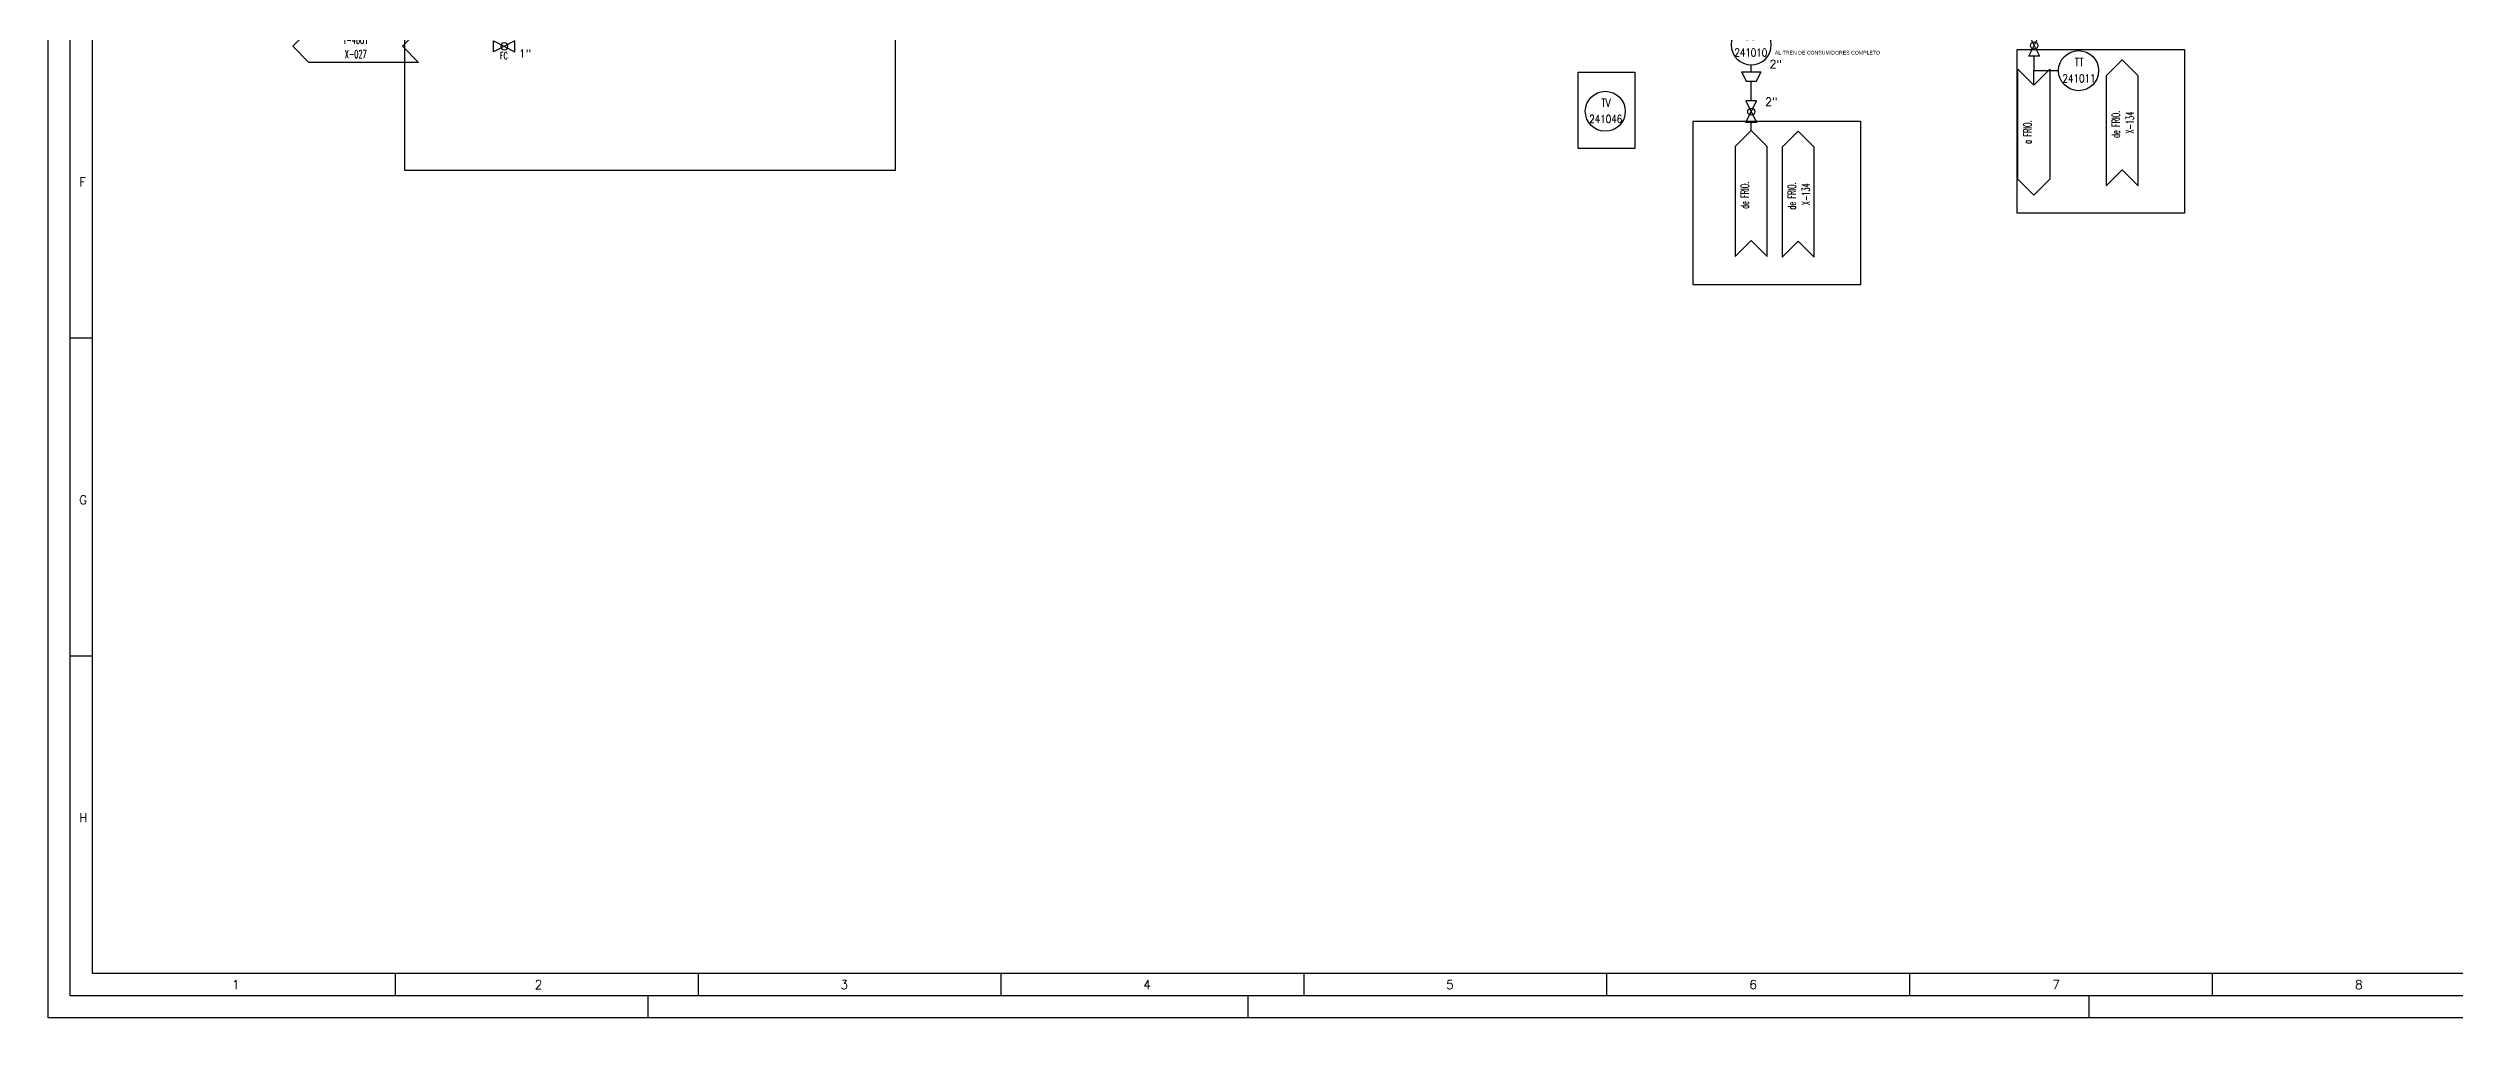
# Model space of a CAD drawing. Header units: millimetres. Extents: x -490 to -70, y 1868 to 2165.
# Drawn here: x -489.7 to -218.2, y 1868.3 to 1977.6 of the extents above; entities that cross this region are included whole.
import ezdxf
from ezdxf.enums import TextEntityAlignment as Align

# ---------------------------------------------------------------- set-up
doc = ezdxf.new("R2010")
doc.units = ezdxf.units.MM
for name, color, linetype in [('FORMATO', 7, 'Continuous'), ('INSTRUMENTOS', 1, 'Continuous'), ('TEX', 7, 'Continuous'), ('TEXTO-INSTRUMENTACION', 7, 'Continuous'), ('TEXTO-VALVULAS Y ACCESORIOS', 7, 'Continuous')]:
    doc.layers.add(name, color=color, linetype=linetype)
doc.styles.add('PY', font='ROMANS.shx')
doc.styles.add('PY1', font='ROMANS.shx', dxfattribs={"width": 0.8})
doc.styles.add('PY3', font='ROMANS.shx', dxfattribs={"width": 0.6})
doc.linetypes.add('SEÑAL_MECANICA2', pattern='A,4.411183,["o",PY,S=4.130212,R=360,X=0,Y=-1.374288],0.588817,-0.374158,["",PY,S=2,R=360,X=0,Y=-0.688262],-2.183682', length=7.55784)

# ---------------------------------------------------------------- blocks, each defined once
blk = doc.blocks.new('INSTRUMENTO MONTADO EN CAMPO')
at = {"layer": 'INSTRUMENTOS'}
blk.add_circle((0, 5), 5, dxfattribs=at)
at = {"layer": 'TEXTO-INSTRUMENTACION', "color": 7, "linetype": 'Continuous', "style": 'PY1', "width": 0.8, "flags": 4}
for tag, p in [('XXX', (0.16, 7.09)), ('YYY', (0.11, 3.09))]:
    blk.add_attdef(tag, text='', height=2, dxfattribs=at).set_placement(p, align=Align.MIDDLE_CENTER)
blk = doc.blocks.new('BANDERA DE FLUJO')
at = {"layer": 'TEX', "color": 1, "ltscale": 0.1, "flags": 128}
blk.add_lwpolyline([(-4, 4), (-31.46, 4), (-27.46, 0), (-31.46, -4), (-4, -4), (0, 0)], close=True, dxfattribs=at)
at = {"layer": 'TEX', "style": 'PY1', "width": 0.8}
for tag, p in [('ETIQUETA-LINEA-1', (-15.73, 0.61)), ('ETIQUETA-LINEA-2', (-15.73, -2.91))]:
    blk.add_attdef(tag, text='', height=2, dxfattribs=at).set_placement(p, align=Align.CENTER)
blk = doc.blocks.new('VALV GLOB-V')
at = {"layer": 'INSTRUMENTOS', "color": 1, "flags": 128}
blk.add_lwpolyline([(5.7, -1.43), (5.7, 1.43), (0, -1.43), (0, 1.43)], close=True, dxfattribs=at)
at = {"layer": 'INSTRUMENTOS', "color": 1}
blk.add_circle((2.85, 0), 0.95, dxfattribs=at)
at = {"layer": 'INSTRUMENTOS', "color": 7, "linetype": 'SEÑAL_MECANICA2', "style": 'PY'}
blk.add_attdef('REF.', text='', height=2, dxfattribs=at).set_placement((3, -3.37), align=Align.MIDDLE)
blk = doc.blocks.new('MARCO-A1')
at = {"layer": 'FORMATO', "color": 5}
for p, q in [((5, 153.5), (10, 153.5)), ((5, 81.75), (10, 81.75)), ((78.42, 10), (78.42, 5)), ((146.83, 10), (146.83, 5)), ((215.25, 10), (215.25, 5)), ((283.67, 10), (283.67, 5)), ((352.08, 10), (352.08, 5)), ((420.5, 10), (420.5, 5)), ((488.92, 10), (488.92, 5))]:
    blk.add_line(p, q, dxfattribs=at)
at = {"layer": 'FORMATO', "color": 1, "linetype": 'Continuous'}
for p, q in [((135.5, 5), (135.5, 0)), ((271, 5), (271, 0)), ((461, 5), (461, 0))]:
    blk.add_line(p, q, dxfattribs=at)
at = {"layer": 'FORMATO', "color": 1}
blk.add_lwpolyline([(0, 594), (841, 594), (841, 0), (0, 0)], close=True, dxfattribs=at)
at = {"layer": 'FORMATO', "color": 5}
blk.add_lwpolyline([(5, 589), (836, 589), (836, 5), (5, 5)], close=True, dxfattribs=at)
at = {"layer": 'FORMATO', "color": 8, "linetype": 'Continuous'}
blk.add_lwpolyline([(10, 584), (831, 584), (831, 10), (10, 10)], close=True, dxfattribs=at)
at = {"layer": 'FORMATO', "color": 1, "style": 'PY'}
for s, p in [('F', (7, 187.67)), ('G', (7, 115.92)), ('H', (7, 44.17)), ('1', (41.52, 6.5)), ('2', (109.93, 6.5)), ('3', (178.99, 6.5)), ('4', (247.4, 6.5)), ('5', (315.82, 6.5)), ('6', (384.34, 6.5)), ('7', (452.75, 6.5)), ('8', (521.17, 6.5))]:
    blk.add_text(s, height=2, dxfattribs=at).set_placement(p)

msp = doc.modelspace()

# ---------------------------------------------------------------- linework, layer by layer
at = {"color": 5}
for p, q in [((-297.58, 1974.95), (-297.58, 1975.75)), ((-297.58, 1974.95), (-297.58, 1975.75)), ((-265.68, 1973.46), (-265.66, 1976.73)), ((-297.58, 1971.68), (-297.58, 1973.86)), ((-297.58, 1968.34), (-297.58, 1969.27))]:
    msp.add_line(p, q, dxfattribs=at)
at = {"color": 1}
for p, q in [((-297.02, 1973.86), (-296.46, 1974.95)), ((-262.9, 1975.09), (-265.67, 1975.09)), ((-297.02, 1973.86), (-298.13, 1973.86))]:
    msp.add_line(p, q, dxfattribs=at)
at = {"color": 2}
for points in [[(-449.5, 2108.06), (-394.17, 2108.06), (-394.17, 1963.86), (-449.5, 1963.86)], [(-267.57, 1977.47), (-248.68, 1977.47), (-248.68, 1959.02), (-267.57, 1959.02)], [(-317.12, 1974.91), (-310.7, 1974.91), (-310.7, 1966.31), (-317.12, 1966.31)], [(-304.13, 1969.41), (-285.24, 1969.41), (-285.24, 1950.96), (-304.13, 1950.96)]]:
    msp.add_lwpolyline(points, close=True, dxfattribs=at)
at = {"color": 1}
msp.add_lwpolyline([(-298.69, 1974.95), (-296.46, 1974.95)], dxfattribs=at)
at = {"layer": 'TEXTO-INSTRUMENTACION', "color": 1}
msp.add_line((-298.69, 1974.95), (-298.13, 1973.86), dxfattribs=at)

# ---------------------------------------------------------------- block references
at = {"xscale": 0.499409123998651, "yscale": 0.499409123998651, "zscale": 0.499409123998651}
msp.add_blockref('MARCO-A1', (-489.73, 1868.32), dxfattribs=at)
ref = msp.add_blockref('BANDERA DE FLUJO', (-462.13, 1977.84), dxfattribs=dict(xscale=-0.4514047341796528, yscale=0.451404734179653, zscale=0.451404734179653))
ref.add_attrib('ETIQUETA-LINEA-1', 'T-4601', dxfattribs={"layer": 'TEX', "height": 0.903, "style": 'PY1', "width": 0.6}).set_placement((-455.03, 1978.11), align=Align.CENTER)
ref.add_attrib('ETIQUETA-LINEA-2', 'X-027', dxfattribs={"layer": 'TEX', "height": 0.903, "style": 'PY1', "width": 0.6}).set_placement((-455.03, 1976.52), align=Align.CENTER)
at = {"linetype": 'Continuous'}
ref = msp.add_blockref('VALV GLOB-V', (-437.06, 1977.84), dxfattribs=dict(at, xscale=-0.4223672139243377, yscale=0.4223672139244403, zscale=0.4223672139244523))
ref.add_attrib('REF.', 'FC', dxfattribs={"layer": 'INSTRUMENTOS', "color": 7, "linetype": 'SEÑAL_MECANICA2', "height": 0.802, "style": 'PY3', "width": 0.6}).set_placement((-438.32, 1976.78), align=Align.MIDDLE)
at = {"linetype": 'Continuous', "xscale": 0.4223672139243377, "yscale": 0.4223672139243377, "zscale": 0.4223672139243377, "rotation": 90}
for p in [(-265.66, 1976.73), (-297.58, 1969.27)]:
    msp.add_blockref('VALV GLOB-V', p, dxfattribs=at)
ref = msp.add_blockref('BANDERA DE FLUJO', (-265.68, 1961.07), dxfattribs=dict(xscale=-0.451404734179653, yscale=0.451404734179653, zscale=0.451404734179653, rotation=90))
ref.add_attrib('ETIQUETA-LINEA-1', 'a FRIO.', dxfattribs={"layer": 'TEX', "height": 0.903, "rotation": 90, "style": 'PY1', "width": 0.6}).set_placement((-265.95, 1968.17), align=Align.CENTER)
ref = msp.add_blockref('BANDERA DE FLUJO', (-255.72, 1976.33), dxfattribs=dict(xscale=0.451404734179653, yscale=0.451404734179653, zscale=0.451404734179653, rotation=90))
ref.add_attrib('ETIQUETA-LINEA-1', 'de FRIO. ', dxfattribs={"layer": 'TEX', "height": 0.903, "rotation": 90, "style": 'PY1', "width": 0.6}).set_placement((-255.99, 1969.23), align=Align.CENTER)
ref.add_attrib('ETIQUETA-LINEA-2', 'X-134', dxfattribs={"layer": 'TEX', "height": 0.903, "rotation": 90, "style": 'PY1', "width": 0.6}).set_placement((-254.4, 1969.23), align=Align.CENTER)
ref = msp.add_blockref('BANDERA DE FLUJO', (-297.58, 1968.34), dxfattribs=dict(xscale=0.451404734179653, yscale=0.451404734179653, zscale=0.451404734179653, rotation=90))
ref.add_attrib('ETIQUETA-LINEA-1', 'de FRIO. ', dxfattribs={"layer": 'TEX', "height": 0.903, "rotation": 90, "style": 'PY1', "width": 0.6}).set_placement((-297.85, 1961.24), align=Align.CENTER)
ref = msp.add_blockref('BANDERA DE FLUJO', (-292.28, 1968.26), dxfattribs=dict(xscale=0.451404734179653, yscale=0.451404734179653, zscale=0.451404734179653, rotation=90))
ref.add_attrib('ETIQUETA-LINEA-1', 'de FRIO. ', dxfattribs={"layer": 'TEX', "height": 0.903, "rotation": 90, "style": 'PY1', "width": 0.6}).set_placement((-292.55, 1961.16), align=Align.CENTER)
ref.add_attrib('ETIQUETA-LINEA-2', 'X-134', dxfattribs={"layer": 'TEX', "height": 0.903, "rotation": 90, "style": 'PY1', "width": 0.6}).set_placement((-290.96, 1961.16), align=Align.CENTER)
at = {"layer": 'TEXTO-INSTRUMENTACION'}
ref = msp.add_blockref('INSTRUMENTO MONTADO EN CAMPO', (-297.58, 1975.75), dxfattribs=dict(at, xscale=-0.451404734179653, yscale=0.451404734179653, zscale=0.451404734179653))
ref.add_attrib('XXX', 'FT', dxfattribs={"color": 7, "linetype": 'Continuous', "height": 0.903, "style": 'PY1', "width": 0.8}).set_placement((-297.65, 1978.95), align=Align.MIDDLE_CENTER)
ref.add_attrib('YYY', '241010', dxfattribs={"color": 7, "linetype": 'Continuous', "height": 0.903, "style": 'PY1', "width": 0.8}).set_placement((-297.63, 1977.14), align=Align.MIDDLE_CENTER)
ref = msp.add_blockref('INSTRUMENTO MONTADO EN CAMPO', (-260.65, 1972.84), dxfattribs=dict(at, xscale=0.451404734179653, yscale=0.451404734179653, zscale=0.451404734179653))
ref.add_attrib('XXX', 'TT', dxfattribs={"color": 7, "linetype": 'Continuous', "height": 0.903, "style": 'PY1', "width": 0.8}).set_placement((-260.58, 1976.04), align=Align.MIDDLE_CENTER)
ref.add_attrib('YYY', '241011', dxfattribs={"color": 7, "linetype": 'Continuous', "height": 0.903, "style": 'PY1', "width": 0.8}).set_placement((-260.6, 1974.23), align=Align.MIDDLE_CENTER)
ref = msp.add_blockref('INSTRUMENTO MONTADO EN CAMPO', (-314.05, 1968.26), dxfattribs=dict(at, xscale=0.451404734179653, yscale=0.451404734179653, zscale=0.451404734179653))
ref.add_attrib('XXX', 'TV', dxfattribs={"color": 7, "linetype": 'Continuous', "height": 0.903, "style": 'PY1', "width": 0.8}).set_placement((-313.97, 1971.46), align=Align.MIDDLE_CENTER)
ref.add_attrib('YYY', '241046', dxfattribs={"color": 7, "linetype": 'Continuous', "height": 0.903, "style": 'PY1', "width": 0.8}).set_placement((-314, 1969.65), align=Align.MIDDLE_CENTER)

# ---------------------------------------------------------------- texts
msp.add_text('AL TREN DE CONSUMIDORES COMPLETO', height=0.4232).set_placement((-294.92, 1976.91))
at = {"layer": 'TEXTO-VALVULAS Y ACCESORIOS', "style": 'PY'}
for s, p in [('1"', (-435.93, 1976.57)), ('2"', (-294.82, 1975.38)), ('2"', (-295.31, 1971.15))]:
    msp.add_text(s, height=0.903, dxfattribs=at).set_placement(p, align=Align.CENTER)

doc.saveas('drawing.dxf')
